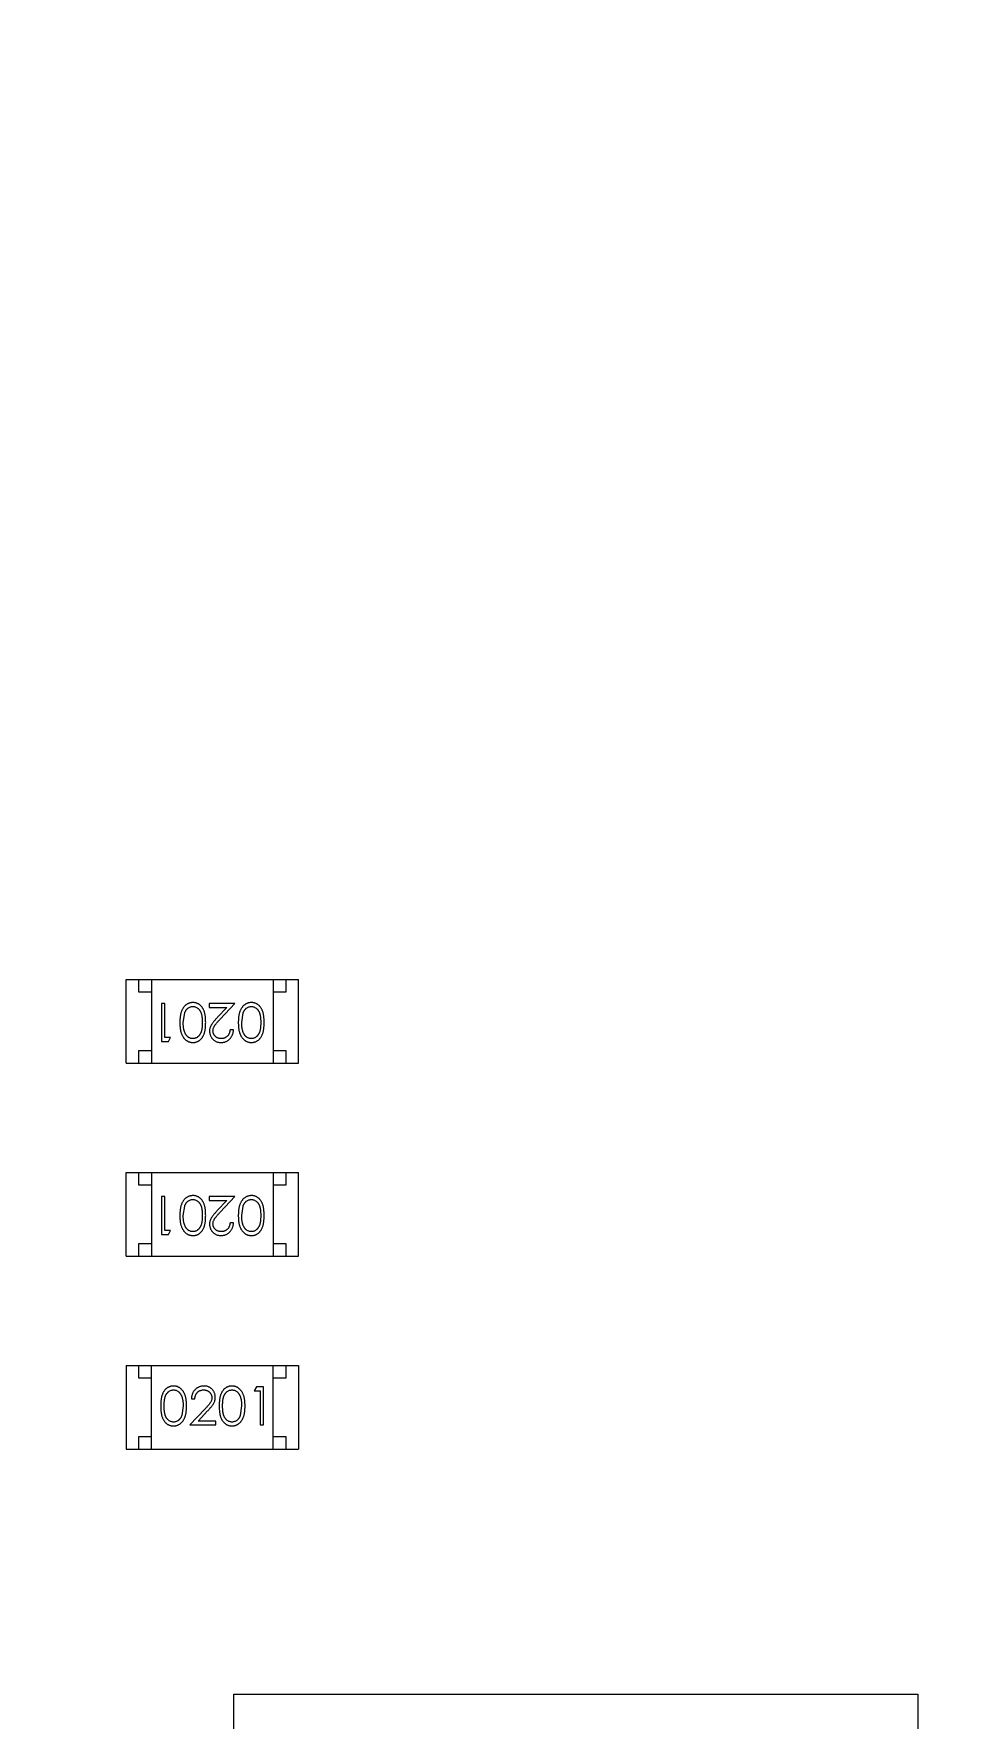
# Model space of a CAD drawing. Header units: inches. Extents: x 398 to 599, y 40 to 151.
# Drawn here: x 546.28 to 549.91, y 97.72 to 104.38 of the extents above; entities that cross this region are included whole.
import ezdxf

# ---------------------------------------------------------------- set-up
doc = ezdxf.new("R2010")
doc.units = ezdxf.units.IN
doc.header["$LTSCALE"] = 1.21
doc.header["$MEASUREMENT"] = 0
doc.layers.get('0').update_dxf_attribs({"linetype": 'CONTINUOUS'})

msp = doc.modelspace()

# ---------------------------------------------------------------- linework, layer by layer
at = {"color": 7, "linetype": 'Continuous'}
for p, q in [((546.6465, 100.3193), (546.6465, 100.6493)), ((546.6465, 100.6493), (547.3265, 100.6493)), ((546.6965, 100.5993), (546.6965, 100.6493)), ((546.7465, 100.5993), (546.6965, 100.5993)), ((546.7465, 100.6493), (546.7465, 100.3193)), ((547.2265, 100.6493), (547.2265, 100.3193)), ((547.2765, 100.5993), (547.2265, 100.5993)), ((547.2765, 100.6493), (547.2765, 100.5993)), ((547.3265, 100.3193), (547.3265, 100.6493)), ((546.7847, 100.5541), (546.7847, 100.4041)), ((546.7981, 100.5541), (546.7847, 100.5541)), ((546.7981, 100.4194), (546.7981, 100.5541)), ((546.9731, 100.5541), (546.9731, 100.5387)), ((547.075, 100.5541), (546.9731, 100.5541)), ((546.9731, 100.5387), (547.0429, 100.5387)), ((547.0429, 100.5387), (547.0054, 100.4986)), ((547.0169, 100.492), (547.075, 100.5541)), ((546.8712, 100.4791), (546.8769, 100.5168)), ((547.102, 100.4791), (547.1076, 100.5168)), ((546.7847, 100.4041), (546.8124, 100.4041)), ((546.8212, 100.4194), (546.7981, 100.4194)), ((546.8124, 100.4041), (546.8212, 100.4194)), ((547.0693, 100.4502), (547.0558, 100.4502)), ((546.6965, 100.3193), (546.6965, 100.3693)), ((546.6965, 100.3693), (546.7465, 100.3693)), ((547.2265, 100.3693), (547.2765, 100.3693)), ((547.2765, 100.3693), (547.2765, 100.3193)), ((546.6465, 100.3193), (547.3265, 100.3193)), ((546.6465, 99.5574), (546.6465, 99.8874)), ((546.6465, 99.8874), (547.3265, 99.8874)), ((546.6965, 99.8374), (546.6965, 99.8874)), ((546.7465, 99.8874), (546.7465, 99.5574)), ((547.2265, 99.8874), (547.2265, 99.5574)), ((547.2765, 99.8874), (547.2765, 99.8374)), ((547.3265, 99.5574), (547.3265, 99.8874)), ((546.7465, 99.8374), (546.6965, 99.8374)), ((547.2765, 99.8374), (547.2265, 99.8374)), ((546.7847, 99.7921), (546.7847, 99.6421)), ((546.7981, 99.7921), (546.7847, 99.7921)), ((546.7981, 99.6575), (546.7981, 99.7921)), ((546.8712, 99.7171), (546.8769, 99.7548)), ((546.9731, 99.7921), (546.9731, 99.7767)), ((547.075, 99.7921), (546.9731, 99.7921)), ((546.9731, 99.7767), (547.0429, 99.7767)), ((547.0429, 99.7767), (547.0054, 99.7366)), ((547.0169, 99.73), (547.075, 99.7921)), ((547.102, 99.7171), (547.1076, 99.7548)), ((547.0693, 99.6882), (547.0558, 99.6882)), ((546.6965, 99.5574), (546.6965, 99.6074)), ((546.6965, 99.6074), (546.7465, 99.6074)), ((546.7847, 99.6421), (546.8124, 99.6421)), ((546.8212, 99.6575), (546.7981, 99.6575)), ((546.8124, 99.6421), (546.8212, 99.6575)), ((547.2265, 99.6074), (547.2765, 99.6074)), ((547.2765, 99.6074), (547.2765, 99.5574)), ((546.6465, 99.5574), (547.3265, 99.5574)), ((546.6463, 99.1252), (546.6463, 98.7952)), ((546.6463, 99.1252), (547.3263, 99.1252)), ((546.6963, 99.0752), (546.6963, 99.1252)), ((546.7463, 99.0752), (546.6963, 99.0752)), ((546.7463, 98.7952), (546.7463, 99.1252)), ((547.2263, 98.7952), (547.2263, 99.1252)), ((547.2763, 99.0752), (547.2263, 99.0752)), ((547.2763, 99.1252), (547.2763, 99.0752)), ((547.3263, 99.1252), (547.3263, 98.7952)), ((547.1604, 99.0405), (547.1516, 99.0251)), ((547.1516, 99.0251), (547.1747, 99.0251)), ((547.1881, 99.0405), (547.1604, 99.0405)), ((547.1747, 99.0251), (547.1747, 98.8905)), ((547.1881, 98.8905), (547.1881, 99.0405)), ((546.8708, 98.9655), (546.8651, 98.9278)), ((546.9559, 98.9526), (546.8977, 98.8905)), ((546.9035, 98.9943), (546.917, 98.9943)), ((546.9299, 98.9059), (546.9674, 98.9459)), ((547.1016, 98.9655), (547.0959, 98.9278)), ((546.8977, 98.8905), (546.9997, 98.8905)), ((546.9997, 98.9059), (546.9299, 98.9059)), ((546.9997, 98.8905), (546.9997, 98.9059)), ((547.1747, 98.8905), (547.1881, 98.8905)), ((546.6963, 98.7952), (546.6963, 98.8452)), ((546.6963, 98.8452), (546.7463, 98.8452)), ((547.2263, 98.8452), (547.2763, 98.8452)), ((547.2763, 98.8452), (547.2763, 98.7952)), ((546.6463, 98.7952), (547.3263, 98.7952)), ((547.0706, 95.1273), (547.0706, 97.8273)), ((547.0706, 97.8273), (549.7706, 97.8273)), ((549.7706, 97.8273), (549.7706, 95.1273))]:
    msp.add_line(p, q, dxfattribs=at)
for radius, start, end in [(23, 281.22586, 258.77532), (22.75, 294.44334, 241.13427)]:
    msp.add_arc((553.751, 92.925), radius, start, end, dxfattribs=at)
for points, knots in [([(546.9095, 100.5579), (546.9083, 100.5579), (546.9059, 100.5579), (546.9024, 100.5574), (546.899, 100.5568), (546.8956, 100.5558), (546.8924, 100.5546), (546.8892, 100.5532), (546.8861, 100.5514), (546.8831, 100.5494), (546.8802, 100.5472), (546.8775, 100.5446), (546.8749, 100.5419), (546.8725, 100.5388), (546.8702, 100.5355), (546.8681, 100.532), (546.8662, 100.5282), (546.8644, 100.5241), (546.8628, 100.5197), (546.8615, 100.515), (546.8603, 100.5099), (546.8594, 100.5044), (546.8587, 100.4986), (546.8581, 100.4924), (546.8578, 100.4859), (546.8578, 100.4814), (546.8577, 100.4791)], [0, 0, 0, 0, 0.033824, 0.067298, 0.10028, 0.133019, 0.165736, 0.198792, 0.232372, 0.266409, 0.301016, 0.336196, 0.371972, 0.408574, 0.446394, 0.485225, 0.525372, 0.567224, 0.611081, 0.65775, 0.70702, 0.759235, 0.814484, 0.873227, 0.934937, 1, 1, 1, 1]), ([(546.8769, 100.5168), (546.8773, 100.5178), (546.878, 100.5199), (546.8794, 100.5228), (546.8808, 100.5255), (546.8824, 100.528), (546.8842, 100.5304), (546.886, 100.5325), (546.888, 100.5344), (546.8908, 100.5367), (546.8945, 100.539), (546.8992, 100.541), (546.9041, 100.5423), (546.9074, 100.5425), (546.9091, 100.5425)], [0, 0, 0, 0, 0.075949, 0.148549, 0.218996, 0.286119, 0.351826, 0.416074, 0.478265, 0.540325, 0.660405, 0.774606, 0.887187, 1, 1, 1, 1]), ([(546.9091, 100.5425), (546.9107, 100.5424), (546.914, 100.5423), (546.9189, 100.541), (546.9236, 100.5389), (546.9274, 100.5365), (546.9302, 100.5342), (546.9323, 100.5323), (546.9342, 100.5301), (546.936, 100.5278), (546.9376, 100.5253), (546.9391, 100.5226), (546.9404, 100.5197), (546.9417, 100.5166), (546.9428, 100.5132), (546.9437, 100.5094), (546.9444, 100.5053), (546.9451, 100.5008), (546.9456, 100.4959), (546.9459, 100.4906), (546.9462, 100.485), (546.9462, 100.4811), (546.9462, 100.4791)], [0, 0, 0, 0, 0.060034, 0.120278, 0.182348, 0.247919, 0.281641, 0.315701, 0.350322, 0.385703, 0.421819, 0.459196, 0.497866, 0.538301, 0.58121, 0.628183, 0.679403, 0.734699, 0.794074, 0.858416, 0.927049, 1, 1, 1, 1]), ([(546.9597, 100.4791), (546.9596, 100.4815), (546.9596, 100.4861), (546.9593, 100.4929), (546.9588, 100.4993), (546.9581, 100.5052), (546.9572, 100.5107), (546.9561, 100.5159), (546.9548, 100.5206), (546.9533, 100.525), (546.9516, 100.5289), (546.9498, 100.5327), (546.9477, 100.5361), (546.9456, 100.5393), (546.9433, 100.5423), (546.9408, 100.545), (546.9381, 100.5475), (546.9353, 100.5497), (546.9324, 100.5516), (546.9294, 100.5533), (546.9263, 100.5547), (546.9231, 100.5559), (546.9198, 100.5568), (546.9165, 100.5574), (546.913, 100.5579), (546.9107, 100.5579), (546.9095, 100.5579)], [0, 0, 0, 0, 0.068113, 0.132564, 0.193427, 0.250218, 0.303569, 0.353576, 0.400235, 0.443586, 0.484619, 0.524292, 0.56238, 0.599049, 0.63494, 0.669782, 0.704009, 0.737842, 0.771098, 0.803896, 0.836415, 0.868639, 0.900715, 0.933378, 0.966213, 1, 1, 1, 1]), ([(547.1403, 100.5579), (547.1391, 100.5579), (547.1367, 100.5579), (547.1332, 100.5574), (547.1298, 100.5568), (547.1264, 100.5558), (547.1232, 100.5546), (547.12, 100.5532), (547.1169, 100.5514), (547.1139, 100.5494), (547.111, 100.5472), (547.1082, 100.5446), (547.1056, 100.5419), (547.1032, 100.5388), (547.101, 100.5355), (547.0989, 100.532), (547.097, 100.5282), (547.0952, 100.5241), (547.0936, 100.5197), (547.0923, 100.515), (547.0911, 100.5099), (547.0901, 100.5044), (547.0894, 100.4986), (547.0889, 100.4924), (547.0886, 100.4859), (547.0885, 100.4814), (547.0885, 100.4791)], [0, 0, 0, 0, 0.033824, 0.067298, 0.10028, 0.133019, 0.165736, 0.198792, 0.232372, 0.266409, 0.301016, 0.336196, 0.371972, 0.408574, 0.446394, 0.485225, 0.525372, 0.567224, 0.611081, 0.65775, 0.70702, 0.759235, 0.814484, 0.873227, 0.934937, 1, 1, 1, 1]), ([(547.1076, 100.5168), (547.108, 100.5178), (547.1088, 100.5199), (547.1101, 100.5228), (547.1116, 100.5255), (547.1132, 100.528), (547.1149, 100.5304), (547.1168, 100.5325), (547.1188, 100.5344), (547.1216, 100.5367), (547.1253, 100.539), (547.13, 100.541), (547.1349, 100.5423), (547.1382, 100.5425), (547.1398, 100.5425)], [0, 0, 0, 0, 0.075949, 0.148549, 0.218996, 0.286119, 0.351826, 0.416074, 0.478265, 0.540325, 0.660405, 0.774606, 0.887187, 1, 1, 1, 1]), ([(547.1398, 100.5425), (547.1415, 100.5424), (547.1448, 100.5423), (547.1497, 100.541), (547.1544, 100.5389), (547.1582, 100.5365), (547.161, 100.5342), (547.1631, 100.5323), (547.165, 100.5301), (547.1667, 100.5278), (547.1684, 100.5253), (547.1698, 100.5226), (547.1712, 100.5197), (547.1724, 100.5166), (547.1735, 100.5132), (547.1744, 100.5094), (547.1752, 100.5053), (547.1759, 100.5008), (547.1763, 100.4959), (547.1767, 100.4906), (547.177, 100.485), (547.177, 100.4811), (547.177, 100.4791)], [0, 0, 0, 0, 0.060034, 0.120278, 0.182348, 0.247919, 0.281641, 0.315701, 0.350322, 0.385703, 0.421819, 0.459196, 0.497866, 0.538301, 0.58121, 0.628183, 0.679403, 0.734699, 0.794074, 0.858416, 0.927049, 1, 1, 1, 1]), ([(547.1904, 100.4791), (547.1904, 100.4815), (547.1904, 100.4861), (547.1901, 100.4929), (547.1896, 100.4993), (547.1889, 100.5052), (547.188, 100.5107), (547.1869, 100.5159), (547.1856, 100.5206), (547.1841, 100.525), (547.1824, 100.5289), (547.1805, 100.5327), (547.1785, 100.5361), (547.1763, 100.5393), (547.174, 100.5423), (547.1716, 100.545), (547.1689, 100.5475), (547.1661, 100.5497), (547.1632, 100.5516), (547.1602, 100.5533), (547.1571, 100.5547), (547.1539, 100.5559), (547.1506, 100.5568), (547.1473, 100.5574), (547.1438, 100.5579), (547.1415, 100.5579), (547.1403, 100.5579)], [0, 0, 0, 0, 0.068113, 0.132564, 0.193427, 0.250218, 0.303569, 0.353576, 0.400235, 0.443586, 0.484619, 0.524292, 0.56238, 0.599049, 0.63494, 0.669782, 0.704009, 0.737842, 0.771098, 0.803896, 0.836415, 0.868639, 0.900715, 0.933378, 0.966213, 1, 1, 1, 1]), ([(546.8577, 100.4791), (546.8578, 100.4768), (546.8578, 100.4723), (546.8581, 100.4658), (546.8586, 100.4596), (546.8594, 100.4537), (546.8604, 100.4482), (546.8615, 100.4431), (546.8629, 100.4384), (546.8645, 100.4339), (546.8663, 100.4299), (546.8682, 100.426), (546.8704, 100.4225), (546.8726, 100.4192), (546.875, 100.4161), (546.8776, 100.4134), (546.8803, 100.4108), (546.8832, 100.4086), (546.8862, 100.4066), (546.8893, 100.4049), (546.8924, 100.4034), (546.8957, 100.4023), (546.899, 100.4013), (546.9024, 100.4007), (546.9059, 100.4003), (546.9083, 100.4002), (546.9095, 100.4002)], [0, 0, 0, 0, 0.065278, 0.127205, 0.186168, 0.241675, 0.294115, 0.343609, 0.390387, 0.434463, 0.476646, 0.517002, 0.555936, 0.593716, 0.630057, 0.665601, 0.700745, 0.734917, 0.768681, 0.802087, 0.834849, 0.867433, 0.900138, 0.932806, 0.966212, 1, 1, 1, 1]), ([(546.9091, 100.4156), (546.9074, 100.4157), (546.9041, 100.4159), (546.8993, 100.4171), (546.8946, 100.4192), (546.8909, 100.4216), (546.888, 100.4239), (546.886, 100.4259), (546.884, 100.4281), (546.8822, 100.4306), (546.8805, 100.4333), (546.879, 100.4362), (546.8775, 100.4394), (546.8762, 100.4428), (546.875, 100.4465), (546.874, 100.4504), (546.8732, 100.4546), (546.8724, 100.459), (546.8719, 100.4637), (546.8714, 100.4686), (546.8713, 100.4737), (546.8712, 100.4773), (546.8712, 100.4791)], [0, 0, 0, 0, 0.059689, 0.119507, 0.181075, 0.246162, 0.279894, 0.314468, 0.350403, 0.387474, 0.426147, 0.466624, 0.508745, 0.553328, 0.600058, 0.649177, 0.700552, 0.754894, 0.811825, 0.871514, 0.934319, 1, 1, 1, 1]), ([(546.9462, 100.4791), (546.9462, 100.4771), (546.9462, 100.4731), (546.9459, 100.4675), (546.9456, 100.4622), (546.9451, 100.4573), (546.9445, 100.4528), (546.9436, 100.4486), (546.9427, 100.4449), (546.9416, 100.4415), (546.9404, 100.4384), (546.939, 100.4354), (546.9375, 100.4327), (546.9359, 100.4302), (546.9342, 100.4279), (546.9323, 100.4258), (546.9303, 100.4238), (546.9274, 100.4216), (546.9236, 100.4192), (546.9189, 100.4171), (546.914, 100.4159), (546.9107, 100.4157), (546.9091, 100.4156)], [0, 0, 0, 0, 0.073302, 0.142286, 0.206253, 0.266017, 0.321612, 0.372532, 0.419497, 0.462398, 0.502825, 0.541489, 0.579034, 0.615143, 0.650298, 0.684912, 0.718701, 0.752189, 0.817245, 0.879117, 0.939613, 1, 1, 1, 1]), ([(546.9095, 100.4002), (546.9107, 100.4002), (546.913, 100.4003), (546.9165, 100.4007), (546.9199, 100.4013), (546.9231, 100.4023), (546.9264, 100.4034), (546.9295, 100.4049), (546.9325, 100.4066), (546.9355, 100.4086), (546.9383, 100.4108), (546.9409, 100.4132), (546.9434, 100.416), (546.9457, 100.4189), (546.9479, 100.4221), (546.9499, 100.4256), (546.9517, 100.4293), (546.9534, 100.4332), (546.9549, 100.4375), (546.9562, 100.4422), (546.9573, 100.4474), (546.9581, 100.4529), (546.9588, 100.4589), (546.9593, 100.4652), (546.9596, 100.4721), (546.9596, 100.4767), (546.9597, 100.4791)], [0, 0, 0, 0, 0.033742, 0.066533, 0.099153, 0.13154, 0.164087, 0.196563, 0.229707, 0.263315, 0.297504, 0.331686, 0.366482, 0.4021, 0.438958, 0.476748, 0.515985, 0.556589, 0.599519, 0.645765, 0.695487, 0.748721, 0.805687, 0.866754, 0.931405, 1, 1, 1, 1]), ([(547.0054, 100.4986), (547.004, 100.4971), (547.0012, 100.4941), (546.9972, 100.4898), (546.9937, 100.4856), (546.9905, 100.4818), (546.9876, 100.4781), (546.9852, 100.4747), (546.9831, 100.4716), (546.9807, 100.4678), (546.9784, 100.463), (546.9765, 100.4571), (546.9753, 100.451), (546.9751, 100.4469), (546.975, 100.4448)], [0, 0, 0, 0, 0.09953, 0.192079, 0.277712, 0.357454, 0.429648, 0.495771, 0.555538, 0.608657, 0.707578, 0.804328, 0.901298, 1, 1, 1, 1]), ([(546.9885, 100.446), (546.9886, 100.4476), (546.9887, 100.4509), (546.9897, 100.4557), (546.9914, 100.4603), (546.9934, 100.4641), (546.9955, 100.4672), (546.9973, 100.4699), (546.9997, 100.4729), (547.0023, 100.4761), (547.0054, 100.4797), (547.0089, 100.4835), (547.0127, 100.4877), (547.0155, 100.4905), (547.0169, 100.492)], [0, 0, 0, 0, 0.088014, 0.174976, 0.2638, 0.355443, 0.406413, 0.465519, 0.533076, 0.609353, 0.693899, 0.787171, 0.889197, 1, 1, 1, 1]), ([(547.0885, 100.4791), (547.0885, 100.4768), (547.0886, 100.4723), (547.0889, 100.4658), (547.0894, 100.4596), (547.0902, 100.4537), (547.0911, 100.4482), (547.0923, 100.4431), (547.0937, 100.4384), (547.0953, 100.4339), (547.0971, 100.4299), (547.099, 100.426), (547.1011, 100.4225), (547.1034, 100.4192), (547.1058, 100.4161), (547.1084, 100.4134), (547.1111, 100.4108), (547.114, 100.4086), (547.1169, 100.4066), (547.12, 100.4049), (547.1232, 100.4034), (547.1265, 100.4023), (547.1298, 100.4013), (547.1332, 100.4007), (547.1367, 100.4003), (547.1391, 100.4002), (547.1403, 100.4002)], [0, 0, 0, 0, 0.065278, 0.127205, 0.186168, 0.241675, 0.294115, 0.343609, 0.390387, 0.434463, 0.476646, 0.517002, 0.555936, 0.593716, 0.630057, 0.665601, 0.700745, 0.734917, 0.768681, 0.802087, 0.834849, 0.867433, 0.900138, 0.932806, 0.966212, 1, 1, 1, 1]), ([(547.1398, 100.4156), (547.1382, 100.4157), (547.1349, 100.4159), (547.1301, 100.4171), (547.1254, 100.4192), (547.1216, 100.4216), (547.1188, 100.4239), (547.1167, 100.4259), (547.1148, 100.4281), (547.113, 100.4306), (547.1113, 100.4333), (547.1097, 100.4362), (547.1083, 100.4394), (547.107, 100.4428), (547.1058, 100.4465), (547.1047, 100.4504), (547.1039, 100.4546), (547.1032, 100.459), (547.1027, 100.4637), (547.1022, 100.4686), (547.102, 100.4737), (547.102, 100.4773), (547.102, 100.4791)], [0, 0, 0, 0, 0.059689, 0.119507, 0.181075, 0.246162, 0.279894, 0.314468, 0.350403, 0.387474, 0.426147, 0.466624, 0.508745, 0.553328, 0.600058, 0.649177, 0.700552, 0.754894, 0.811825, 0.871514, 0.934319, 1, 1, 1, 1]), ([(547.177, 100.4791), (547.177, 100.4771), (547.177, 100.4731), (547.1767, 100.4675), (547.1764, 100.4622), (547.1758, 100.4573), (547.1752, 100.4528), (547.1744, 100.4486), (547.1735, 100.4449), (547.1724, 100.4415), (547.1712, 100.4384), (547.1698, 100.4354), (547.1683, 100.4327), (547.1667, 100.4302), (547.1649, 100.4279), (547.163, 100.4258), (547.161, 100.4238), (547.1582, 100.4216), (547.1544, 100.4192), (547.1497, 100.4171), (547.1448, 100.4159), (547.1415, 100.4157), (547.1398, 100.4156)], [0, 0, 0, 0, 0.073302, 0.142286, 0.206253, 0.266017, 0.321612, 0.372532, 0.419497, 0.462398, 0.502825, 0.541489, 0.579034, 0.615143, 0.650298, 0.684912, 0.718701, 0.752189, 0.817245, 0.879117, 0.939613, 1, 1, 1, 1]), ([(547.1403, 100.4002), (547.1415, 100.4002), (547.1438, 100.4003), (547.1473, 100.4007), (547.1506, 100.4013), (547.1539, 100.4023), (547.1571, 100.4034), (547.1602, 100.4049), (547.1633, 100.4066), (547.1662, 100.4086), (547.169, 100.4108), (547.1717, 100.4132), (547.1742, 100.416), (547.1765, 100.4189), (547.1786, 100.4221), (547.1807, 100.4256), (547.1825, 100.4293), (547.1842, 100.4332), (547.1856, 100.4375), (547.1869, 100.4422), (547.188, 100.4474), (547.1889, 100.4529), (547.1896, 100.4589), (547.1901, 100.4652), (547.1904, 100.4721), (547.1904, 100.4767), (547.1904, 100.4791)], [0, 0, 0, 0, 0.033742, 0.066533, 0.099153, 0.13154, 0.164087, 0.196563, 0.229707, 0.263315, 0.297504, 0.331686, 0.366482, 0.4021, 0.438958, 0.476748, 0.515985, 0.556589, 0.599519, 0.645765, 0.695487, 0.748721, 0.805687, 0.866754, 0.931405, 1, 1, 1, 1]), ([(546.975, 100.4448), (546.9751, 100.4433), (546.9752, 100.4404), (546.9758, 100.4361), (546.9768, 100.4319), (546.9781, 100.4279), (546.9799, 100.4241), (546.9821, 100.4204), (546.9846, 100.4168), (546.9875, 100.4135), (546.9907, 100.4103), (546.9943, 100.4077), (546.998, 100.4053), (547.002, 100.4034), (547.0063, 100.402), (547.0108, 100.401), (547.0155, 100.4003), (547.0187, 100.4003), (547.0204, 100.4002)], [0, 0, 0, 0, 0.06271, 0.123347, 0.183401, 0.242828, 0.302097, 0.36242, 0.423725, 0.487032, 0.550491, 0.612709, 0.674265, 0.73617, 0.799211, 0.863483, 0.930525, 1, 1, 1, 1]), ([(547.0211, 100.4156), (547.0199, 100.4156), (547.0177, 100.4157), (547.0145, 100.4161), (547.0114, 100.4168), (547.0084, 100.4178), (547.0056, 100.4191), (547.0029, 100.4206), (547.0003, 100.4225), (546.9979, 100.4246), (546.9957, 100.4268), (546.9938, 100.4293), (546.9922, 100.4318), (546.9908, 100.4344), (546.9898, 100.4372), (546.9891, 100.44), (546.9886, 100.443), (546.9885, 100.445), (546.9885, 100.446)], [0, 0, 0, 0, 0.068027, 0.133505, 0.19695, 0.26027, 0.322741, 0.384982, 0.448465, 0.513424, 0.578224, 0.640011, 0.700094, 0.760067, 0.819012, 0.877878, 0.938035, 1, 1, 1, 1]), ([(547.0204, 100.4002), (547.022, 100.4003), (547.0253, 100.4003), (547.0302, 100.401), (547.0348, 100.4021), (547.0392, 100.4036), (547.0434, 100.4057), (547.0474, 100.4081), (547.0513, 100.4109), (547.0548, 100.4142), (547.0581, 100.4178), (547.061, 100.4217), (547.0634, 100.4259), (547.0654, 100.4303), (547.0671, 100.4349), (547.0682, 100.4398), (547.069, 100.4449), (547.0692, 100.4484), (547.0693, 100.4502)], [0, 0, 0, 0, 0.06445, 0.126725, 0.187421, 0.247417, 0.306749, 0.366595, 0.427749, 0.490235, 0.553031, 0.614805, 0.676505, 0.738096, 0.801021, 0.864897, 0.931209, 1, 1, 1, 1]), ([(547.0558, 100.4502), (547.0557, 100.4489), (547.0554, 100.4463), (547.0547, 100.4425), (547.0538, 100.439), (547.0525, 100.4356), (547.051, 100.4325), (547.0493, 100.4297), (547.0473, 100.427), (547.045, 100.4247), (547.0425, 100.4225), (547.0399, 100.4207), (547.0372, 100.4191), (547.0342, 100.4178), (547.0311, 100.4168), (547.0279, 100.4161), (547.0245, 100.4157), (547.0222, 100.4156), (547.0211, 100.4156)], [0, 0, 0, 0, 0.073648, 0.143686, 0.210962, 0.275557, 0.338064, 0.399311, 0.4594, 0.51934, 0.579024, 0.637809, 0.695959, 0.754122, 0.813113, 0.873453, 0.935561, 1, 1, 1, 1]), ([(546.9095, 99.7959), (546.9083, 99.7959), (546.9059, 99.7959), (546.9024, 99.7954), (546.899, 99.7948), (546.8956, 99.7938), (546.8924, 99.7926), (546.8892, 99.7912), (546.8861, 99.7894), (546.8831, 99.7874), (546.8802, 99.7852), (546.8775, 99.7827), (546.8749, 99.7799), (546.8725, 99.7768), (546.8702, 99.7735), (546.8681, 99.77), (546.8662, 99.7662), (546.8644, 99.7621), (546.8628, 99.7577), (546.8615, 99.753), (546.8603, 99.7479), (546.8594, 99.7424), (546.8587, 99.7366), (546.8581, 99.7304), (546.8578, 99.7239), (546.8578, 99.7194), (546.8577, 99.7171)], [0, 0, 0, 0, 0.033824, 0.067298, 0.10028, 0.133019, 0.165736, 0.198792, 0.232372, 0.266409, 0.301016, 0.336196, 0.371972, 0.408574, 0.446394, 0.485225, 0.525372, 0.567224, 0.611081, 0.65775, 0.70702, 0.759235, 0.814484, 0.873227, 0.934937, 1, 1, 1, 1]), ([(546.8769, 99.7548), (546.8773, 99.7558), (546.878, 99.7579), (546.8794, 99.7608), (546.8808, 99.7635), (546.8824, 99.7661), (546.8842, 99.7684), (546.886, 99.7705), (546.888, 99.7724), (546.8908, 99.7747), (546.8945, 99.777), (546.8992, 99.779), (546.9041, 99.7803), (546.9074, 99.7805), (546.9091, 99.7805)], [0, 0, 0, 0, 0.075949, 0.148549, 0.218996, 0.286119, 0.351826, 0.416074, 0.478265, 0.540325, 0.660405, 0.774606, 0.887187, 1, 1, 1, 1]), ([(546.9091, 99.7805), (546.9107, 99.7805), (546.914, 99.7803), (546.9189, 99.779), (546.9236, 99.7769), (546.9274, 99.7745), (546.9302, 99.7722), (546.9323, 99.7703), (546.9342, 99.7682), (546.936, 99.7658), (546.9376, 99.7633), (546.9391, 99.7606), (546.9404, 99.7577), (546.9417, 99.7546), (546.9428, 99.7512), (546.9437, 99.7474), (546.9444, 99.7433), (546.9451, 99.7388), (546.9456, 99.7339), (546.9459, 99.7286), (546.9462, 99.723), (546.9462, 99.7191), (546.9462, 99.7171)], [0, 0, 0, 0, 0.060034, 0.120278, 0.182348, 0.247919, 0.281641, 0.315701, 0.350322, 0.385703, 0.421819, 0.459196, 0.497866, 0.538301, 0.58121, 0.628183, 0.679403, 0.734699, 0.794074, 0.858416, 0.927049, 1, 1, 1, 1]), ([(546.9597, 99.7171), (546.9596, 99.7195), (546.9596, 99.7242), (546.9593, 99.7309), (546.9588, 99.7373), (546.9581, 99.7432), (546.9572, 99.7488), (546.9561, 99.7539), (546.9548, 99.7586), (546.9533, 99.763), (546.9516, 99.767), (546.9498, 99.7707), (546.9477, 99.7741), (546.9456, 99.7773), (546.9433, 99.7803), (546.9408, 99.7831), (546.9381, 99.7855), (546.9353, 99.7877), (546.9324, 99.7896), (546.9294, 99.7913), (546.9263, 99.7928), (546.9231, 99.7939), (546.9198, 99.7948), (546.9165, 99.7955), (546.913, 99.7959), (546.9107, 99.7959), (546.9095, 99.7959)], [0, 0, 0, 0, 0.068113, 0.132564, 0.193427, 0.250218, 0.303569, 0.353576, 0.400235, 0.443586, 0.484619, 0.524292, 0.56238, 0.599049, 0.63494, 0.669782, 0.704009, 0.737842, 0.771098, 0.803896, 0.836415, 0.868639, 0.900715, 0.933378, 0.966213, 1, 1, 1, 1]), ([(547.0054, 99.7366), (547.004, 99.7351), (547.0012, 99.7321), (546.9972, 99.7278), (546.9937, 99.7236), (546.9905, 99.7198), (546.9876, 99.7161), (546.9852, 99.7127), (546.9831, 99.7096), (546.9807, 99.7058), (546.9784, 99.701), (546.9765, 99.6951), (546.9753, 99.689), (546.9751, 99.6849), (546.975, 99.6828)], [0, 0, 0, 0, 0.09953, 0.192079, 0.277712, 0.357454, 0.429648, 0.495771, 0.555538, 0.608657, 0.707578, 0.804328, 0.901298, 1, 1, 1, 1]), ([(547.1403, 99.7959), (547.1391, 99.7959), (547.1367, 99.7959), (547.1332, 99.7954), (547.1298, 99.7948), (547.1264, 99.7938), (547.1232, 99.7926), (547.12, 99.7912), (547.1169, 99.7894), (547.1139, 99.7874), (547.111, 99.7852), (547.1082, 99.7827), (547.1056, 99.7799), (547.1032, 99.7768), (547.101, 99.7735), (547.0989, 99.77), (547.097, 99.7662), (547.0952, 99.7621), (547.0936, 99.7577), (547.0923, 99.753), (547.0911, 99.7479), (547.0901, 99.7424), (547.0894, 99.7366), (547.0889, 99.7304), (547.0886, 99.7239), (547.0885, 99.7194), (547.0885, 99.7171)], [0, 0, 0, 0, 0.033824, 0.067298, 0.10028, 0.133019, 0.165736, 0.198792, 0.232372, 0.266409, 0.301016, 0.336196, 0.371972, 0.408574, 0.446394, 0.485225, 0.525372, 0.567224, 0.611081, 0.65775, 0.70702, 0.759235, 0.814484, 0.873227, 0.934937, 1, 1, 1, 1]), ([(547.1076, 99.7548), (547.108, 99.7558), (547.1088, 99.7579), (547.1101, 99.7608), (547.1116, 99.7635), (547.1132, 99.7661), (547.1149, 99.7684), (547.1168, 99.7705), (547.1188, 99.7724), (547.1216, 99.7747), (547.1253, 99.777), (547.13, 99.779), (547.1349, 99.7803), (547.1382, 99.7805), (547.1398, 99.7805)], [0, 0, 0, 0, 0.075949, 0.148549, 0.218996, 0.286119, 0.351826, 0.416074, 0.478265, 0.540325, 0.660405, 0.774606, 0.887187, 1, 1, 1, 1]), ([(547.1398, 99.7805), (547.1415, 99.7805), (547.1448, 99.7803), (547.1497, 99.779), (547.1544, 99.7769), (547.1582, 99.7745), (547.161, 99.7722), (547.1631, 99.7703), (547.165, 99.7682), (547.1667, 99.7658), (547.1684, 99.7633), (547.1698, 99.7606), (547.1712, 99.7577), (547.1724, 99.7546), (547.1735, 99.7512), (547.1744, 99.7474), (547.1752, 99.7433), (547.1759, 99.7388), (547.1763, 99.7339), (547.1767, 99.7286), (547.177, 99.723), (547.177, 99.7191), (547.177, 99.7171)], [0, 0, 0, 0, 0.060034, 0.120278, 0.182348, 0.247919, 0.281641, 0.315701, 0.350322, 0.385703, 0.421819, 0.459196, 0.497866, 0.538301, 0.58121, 0.628183, 0.679403, 0.734699, 0.794074, 0.858416, 0.927049, 1, 1, 1, 1]), ([(547.1904, 99.7171), (547.1904, 99.7195), (547.1904, 99.7242), (547.1901, 99.7309), (547.1896, 99.7373), (547.1889, 99.7432), (547.188, 99.7488), (547.1869, 99.7539), (547.1856, 99.7586), (547.1841, 99.763), (547.1824, 99.767), (547.1805, 99.7707), (547.1785, 99.7741), (547.1763, 99.7773), (547.174, 99.7803), (547.1716, 99.7831), (547.1689, 99.7855), (547.1661, 99.7877), (547.1632, 99.7896), (547.1602, 99.7913), (547.1571, 99.7928), (547.1539, 99.7939), (547.1506, 99.7948), (547.1473, 99.7955), (547.1438, 99.7959), (547.1415, 99.7959), (547.1403, 99.7959)], [0, 0, 0, 0, 0.068113, 0.132564, 0.193427, 0.250218, 0.303569, 0.353576, 0.400235, 0.443586, 0.484619, 0.524292, 0.56238, 0.599049, 0.63494, 0.669782, 0.704009, 0.737842, 0.771098, 0.803896, 0.836415, 0.868639, 0.900715, 0.933378, 0.966213, 1, 1, 1, 1]), ([(546.8577, 99.7171), (546.8578, 99.7148), (546.8578, 99.7103), (546.8581, 99.7038), (546.8586, 99.6976), (546.8594, 99.6917), (546.8604, 99.6862), (546.8615, 99.6811), (546.8629, 99.6764), (546.8645, 99.6719), (546.8663, 99.6679), (546.8682, 99.664), (546.8704, 99.6605), (546.8726, 99.6572), (546.875, 99.6541), (546.8776, 99.6514), (546.8803, 99.6488), (546.8832, 99.6466), (546.8862, 99.6446), (546.8893, 99.6429), (546.8924, 99.6415), (546.8957, 99.6403), (546.899, 99.6394), (546.9024, 99.6387), (546.9059, 99.6383), (546.9083, 99.6382), (546.9095, 99.6382)], [0, 0, 0, 0, 0.065278, 0.127205, 0.186168, 0.241675, 0.294115, 0.343609, 0.390387, 0.434463, 0.476646, 0.517002, 0.555936, 0.593716, 0.630057, 0.665601, 0.700745, 0.734917, 0.768681, 0.802087, 0.834849, 0.867433, 0.900138, 0.932806, 0.966212, 1, 1, 1, 1]), ([(546.9091, 99.6536), (546.9074, 99.6537), (546.9041, 99.6539), (546.8993, 99.6551), (546.8946, 99.6573), (546.8909, 99.6596), (546.888, 99.6619), (546.886, 99.6639), (546.884, 99.6661), (546.8822, 99.6686), (546.8805, 99.6713), (546.879, 99.6742), (546.8775, 99.6774), (546.8762, 99.6808), (546.875, 99.6845), (546.874, 99.6884), (546.8732, 99.6926), (546.8724, 99.697), (546.8719, 99.7017), (546.8714, 99.7066), (546.8713, 99.7117), (546.8712, 99.7153), (546.8712, 99.7171)], [0, 0, 0, 0, 0.059689, 0.119507, 0.181075, 0.246162, 0.279894, 0.314468, 0.350403, 0.387474, 0.426147, 0.466624, 0.508745, 0.553328, 0.600058, 0.649177, 0.700552, 0.754894, 0.811825, 0.871514, 0.934319, 1, 1, 1, 1]), ([(546.9462, 99.7171), (546.9462, 99.7151), (546.9462, 99.7111), (546.9459, 99.7055), (546.9456, 99.7002), (546.9451, 99.6953), (546.9445, 99.6908), (546.9436, 99.6866), (546.9427, 99.6829), (546.9416, 99.6795), (546.9404, 99.6764), (546.939, 99.6735), (546.9375, 99.6708), (546.9359, 99.6682), (546.9342, 99.6659), (546.9323, 99.6638), (546.9303, 99.6618), (546.9274, 99.6596), (546.9236, 99.6572), (546.9189, 99.6551), (546.914, 99.6539), (546.9107, 99.6537), (546.9091, 99.6536)], [0, 0, 0, 0, 0.073302, 0.142286, 0.206253, 0.266017, 0.321612, 0.372532, 0.419497, 0.462398, 0.502825, 0.541489, 0.579034, 0.615143, 0.650298, 0.684912, 0.718701, 0.752189, 0.817245, 0.879117, 0.939613, 1, 1, 1, 1]), ([(546.9095, 99.6382), (546.9107, 99.6382), (546.913, 99.6383), (546.9165, 99.6387), (546.9199, 99.6393), (546.9231, 99.6403), (546.9264, 99.6414), (546.9295, 99.6429), (546.9325, 99.6446), (546.9355, 99.6466), (546.9383, 99.6488), (546.9409, 99.6512), (546.9434, 99.654), (546.9457, 99.6569), (546.9479, 99.6601), (546.9499, 99.6636), (546.9517, 99.6673), (546.9534, 99.6712), (546.9549, 99.6756), (546.9562, 99.6803), (546.9573, 99.6854), (546.9581, 99.6909), (546.9588, 99.6969), (546.9593, 99.7033), (546.9596, 99.7101), (546.9596, 99.7147), (546.9597, 99.7171)], [0, 0, 0, 0, 0.033742, 0.066533, 0.099153, 0.13154, 0.164087, 0.196563, 0.229707, 0.263315, 0.297504, 0.331686, 0.366482, 0.4021, 0.438958, 0.476748, 0.515985, 0.556589, 0.599519, 0.645765, 0.695487, 0.748721, 0.805687, 0.866754, 0.931405, 1, 1, 1, 1]), ([(546.975, 99.6828), (546.9751, 99.6813), (546.9752, 99.6784), (546.9758, 99.6741), (546.9768, 99.67), (546.9781, 99.6659), (546.9799, 99.6621), (546.9821, 99.6584), (546.9846, 99.6548), (546.9875, 99.6515), (546.9907, 99.6483), (546.9943, 99.6457), (546.998, 99.6434), (547.002, 99.6414), (547.0063, 99.64), (547.0108, 99.639), (547.0155, 99.6383), (547.0187, 99.6383), (547.0204, 99.6382)], [0, 0, 0, 0, 0.06271, 0.123347, 0.183401, 0.242828, 0.302097, 0.36242, 0.423725, 0.487032, 0.550491, 0.612709, 0.674265, 0.73617, 0.799211, 0.863483, 0.930525, 1, 1, 1, 1]), ([(546.9885, 99.684), (546.9886, 99.6856), (546.9887, 99.6889), (546.9897, 99.6937), (546.9914, 99.6983), (546.9934, 99.7021), (546.9955, 99.7052), (546.9973, 99.7079), (546.9997, 99.7109), (547.0023, 99.7141), (547.0054, 99.7177), (547.0089, 99.7215), (547.0127, 99.7257), (547.0155, 99.7285), (547.0169, 99.73)], [0, 0, 0, 0, 0.088014, 0.174976, 0.2638, 0.355443, 0.406413, 0.465519, 0.533076, 0.609353, 0.693899, 0.787171, 0.889197, 1, 1, 1, 1]), ([(547.0211, 99.6536), (547.0199, 99.6536), (547.0177, 99.6537), (547.0145, 99.6541), (547.0114, 99.6548), (547.0084, 99.6558), (547.0056, 99.6571), (547.0029, 99.6586), (547.0003, 99.6605), (546.9979, 99.6626), (546.9957, 99.6648), (546.9938, 99.6673), (546.9922, 99.6698), (546.9908, 99.6724), (546.9898, 99.6752), (546.9891, 99.678), (546.9886, 99.681), (546.9885, 99.683), (546.9885, 99.684)], [0, 0, 0, 0, 0.068027, 0.133505, 0.19695, 0.26027, 0.322741, 0.384982, 0.448465, 0.513424, 0.578224, 0.640011, 0.700094, 0.760067, 0.819012, 0.877878, 0.938035, 1, 1, 1, 1]), ([(547.0204, 99.6382), (547.022, 99.6383), (547.0253, 99.6383), (547.0302, 99.639), (547.0348, 99.6401), (547.0392, 99.6416), (547.0434, 99.6437), (547.0474, 99.6461), (547.0513, 99.6489), (547.0548, 99.6522), (547.0581, 99.6559), (547.061, 99.6598), (547.0634, 99.6639), (547.0654, 99.6683), (547.0671, 99.6729), (547.0682, 99.6778), (547.069, 99.6829), (547.0692, 99.6864), (547.0693, 99.6882)], [0, 0, 0, 0, 0.06445, 0.126725, 0.187421, 0.247417, 0.306749, 0.366595, 0.427749, 0.490235, 0.553031, 0.614805, 0.676505, 0.738096, 0.801021, 0.864897, 0.931209, 1, 1, 1, 1]), ([(547.0558, 99.6882), (547.0557, 99.6869), (547.0554, 99.6843), (547.0547, 99.6805), (547.0538, 99.677), (547.0525, 99.6736), (547.051, 99.6706), (547.0493, 99.6677), (547.0473, 99.665), (547.045, 99.6627), (547.0425, 99.6606), (547.0399, 99.6587), (547.0372, 99.6571), (547.0342, 99.6558), (547.0311, 99.6548), (547.0279, 99.6541), (547.0245, 99.6537), (547.0222, 99.6536), (547.0211, 99.6536)], [0, 0, 0, 0, 0.073648, 0.143686, 0.210962, 0.275557, 0.338064, 0.399311, 0.4594, 0.51934, 0.579024, 0.637809, 0.695959, 0.754122, 0.813113, 0.873453, 0.935561, 1, 1, 1, 1]), ([(547.0885, 99.7171), (547.0885, 99.7148), (547.0886, 99.7103), (547.0889, 99.7038), (547.0894, 99.6976), (547.0902, 99.6917), (547.0911, 99.6862), (547.0923, 99.6811), (547.0937, 99.6764), (547.0953, 99.6719), (547.0971, 99.6679), (547.099, 99.664), (547.1011, 99.6605), (547.1034, 99.6572), (547.1058, 99.6541), (547.1084, 99.6514), (547.1111, 99.6488), (547.114, 99.6466), (547.1169, 99.6446), (547.12, 99.6429), (547.1232, 99.6415), (547.1265, 99.6403), (547.1298, 99.6394), (547.1332, 99.6387), (547.1367, 99.6383), (547.1391, 99.6382), (547.1403, 99.6382)], [0, 0, 0, 0, 0.065278, 0.127205, 0.186168, 0.241675, 0.294115, 0.343609, 0.390387, 0.434463, 0.476646, 0.517002, 0.555936, 0.593716, 0.630057, 0.665601, 0.700745, 0.734917, 0.768681, 0.802087, 0.834849, 0.867433, 0.900138, 0.932806, 0.966212, 1, 1, 1, 1]), ([(547.1398, 99.6536), (547.1382, 99.6537), (547.1349, 99.6539), (547.1301, 99.6551), (547.1254, 99.6573), (547.1216, 99.6596), (547.1188, 99.6619), (547.1167, 99.6639), (547.1148, 99.6661), (547.113, 99.6686), (547.1113, 99.6713), (547.1097, 99.6742), (547.1083, 99.6774), (547.107, 99.6808), (547.1058, 99.6845), (547.1047, 99.6884), (547.1039, 99.6926), (547.1032, 99.697), (547.1027, 99.7017), (547.1022, 99.7066), (547.102, 99.7117), (547.102, 99.7153), (547.102, 99.7171)], [0, 0, 0, 0, 0.059689, 0.119507, 0.181075, 0.246162, 0.279894, 0.314468, 0.350403, 0.387474, 0.426147, 0.466624, 0.508745, 0.553328, 0.600058, 0.649177, 0.700552, 0.754894, 0.811825, 0.871514, 0.934319, 1, 1, 1, 1]), ([(547.177, 99.7171), (547.177, 99.7151), (547.177, 99.7111), (547.1767, 99.7055), (547.1764, 99.7002), (547.1758, 99.6953), (547.1752, 99.6908), (547.1744, 99.6866), (547.1735, 99.6829), (547.1724, 99.6795), (547.1712, 99.6764), (547.1698, 99.6735), (547.1683, 99.6708), (547.1667, 99.6682), (547.1649, 99.6659), (547.163, 99.6638), (547.161, 99.6618), (547.1582, 99.6596), (547.1544, 99.6572), (547.1497, 99.6551), (547.1448, 99.6539), (547.1415, 99.6537), (547.1398, 99.6536)], [0, 0, 0, 0, 0.073302, 0.142286, 0.206253, 0.266017, 0.321612, 0.372532, 0.419497, 0.462398, 0.502825, 0.541489, 0.579034, 0.615143, 0.650298, 0.684912, 0.718701, 0.752189, 0.817245, 0.879117, 0.939613, 1, 1, 1, 1]), ([(547.1403, 99.6382), (547.1415, 99.6382), (547.1438, 99.6383), (547.1473, 99.6387), (547.1506, 99.6393), (547.1539, 99.6403), (547.1571, 99.6414), (547.1602, 99.6429), (547.1633, 99.6446), (547.1662, 99.6466), (547.169, 99.6488), (547.1717, 99.6512), (547.1742, 99.654), (547.1765, 99.6569), (547.1786, 99.6601), (547.1807, 99.6636), (547.1825, 99.6673), (547.1842, 99.6712), (547.1856, 99.6756), (547.1869, 99.6803), (547.188, 99.6854), (547.1889, 99.6909), (547.1896, 99.6969), (547.1901, 99.7033), (547.1904, 99.7101), (547.1904, 99.7147), (547.1904, 99.7171)], [0, 0, 0, 0, 0.033742, 0.066533, 0.099153, 0.13154, 0.164087, 0.196563, 0.229707, 0.263315, 0.297504, 0.331686, 0.366482, 0.4021, 0.438958, 0.476748, 0.515985, 0.556589, 0.599519, 0.645765, 0.695487, 0.748721, 0.805687, 0.866754, 0.931405, 1, 1, 1, 1]), ([(546.8325, 99.0443), (546.8313, 99.0443), (546.829, 99.0443), (546.8255, 99.0439), (546.8222, 99.0432), (546.8189, 99.0422), (546.8157, 99.0411), (546.8125, 99.0396), (546.8095, 99.0379), (546.8065, 99.036), (546.8037, 99.0337), (546.8011, 99.0313), (546.7986, 99.0286), (546.7963, 99.0256), (546.7941, 99.0224), (546.7921, 99.019), (546.7903, 99.0153), (546.7886, 99.0113), (546.7871, 99.007), (546.7859, 99.0023), (546.7847, 98.9972), (546.7839, 98.9916), (546.7832, 98.9857), (546.7827, 98.9793), (546.7824, 98.9725), (546.7824, 98.9678), (546.7823, 98.9654)], [0, 0, 0, 0, 0.033742, 0.066533, 0.099153, 0.13154, 0.164087, 0.196563, 0.229707, 0.263315, 0.297504, 0.331686, 0.366482, 0.4021, 0.438958, 0.476748, 0.515985, 0.556589, 0.599519, 0.645765, 0.695487, 0.748721, 0.805687, 0.866754, 0.931405, 1, 1, 1, 1]), ([(546.7958, 98.9655), (546.7958, 98.9675), (546.7958, 98.9714), (546.7961, 98.9771), (546.7964, 98.9823), (546.7969, 98.9872), (546.7975, 98.9918), (546.7984, 98.9959), (546.7993, 98.9997), (546.8004, 99.0031), (546.8016, 99.0062), (546.803, 99.0091), (546.8045, 99.0118), (546.8061, 99.0143), (546.8078, 99.0166), (546.8097, 99.0188), (546.8118, 99.0207), (546.8146, 99.0229), (546.8184, 99.0253), (546.8231, 99.0274), (546.828, 99.0287), (546.8313, 99.0288), (546.8329, 99.0289)], [0, 0, 0, 0, 0.073302, 0.142286, 0.206253, 0.266017, 0.321612, 0.372532, 0.419497, 0.462398, 0.502825, 0.541489, 0.579034, 0.615143, 0.650298, 0.684912, 0.718701, 0.752189, 0.817245, 0.879117, 0.939613, 1, 1, 1, 1]), ([(546.8843, 98.9654), (546.8842, 98.9677), (546.8842, 98.9722), (546.8839, 98.9788), (546.8834, 98.985), (546.8826, 98.9908), (546.8817, 98.9963), (546.8805, 99.0014), (546.8791, 99.0062), (546.8775, 99.0106), (546.8757, 99.0147), (546.8738, 99.0185), (546.8716, 99.0221), (546.8694, 99.0254), (546.867, 99.0284), (546.8644, 99.0312), (546.8617, 99.0337), (546.8588, 99.0359), (546.8559, 99.0379), (546.8528, 99.0396), (546.8496, 99.0411), (546.8463, 99.0423), (546.843, 99.0432), (546.8396, 99.0439), (546.8361, 99.0443), (546.8337, 99.0443), (546.8325, 99.0443)], [0, 0, 0, 0, 0.065278, 0.127205, 0.186168, 0.241675, 0.294115, 0.343609, 0.390387, 0.434463, 0.476646, 0.517002, 0.555936, 0.593716, 0.630057, 0.665601, 0.700745, 0.734917, 0.768681, 0.802087, 0.834849, 0.867433, 0.900138, 0.932806, 0.966212, 1, 1, 1, 1]), ([(546.8329, 99.0289), (546.8346, 99.0288), (546.8379, 99.0287), (546.8427, 99.0274), (546.8474, 99.0253), (546.8511, 99.023), (546.854, 99.0207), (546.856, 99.0187), (546.858, 99.0164), (546.8598, 99.014), (546.8615, 99.0112), (546.863, 99.0083), (546.8645, 99.0051), (546.8658, 99.0017), (546.867, 98.998), (546.8681, 98.9941), (546.8689, 98.9899), (546.8696, 98.9855), (546.8701, 98.9809), (546.8706, 98.976), (546.8707, 98.9708), (546.8708, 98.9673), (546.8708, 98.9655)], [0, 0, 0, 0, 0.059689, 0.119507, 0.181075, 0.246162, 0.279894, 0.314468, 0.350403, 0.387474, 0.426147, 0.466624, 0.508745, 0.553328, 0.600058, 0.649177, 0.700552, 0.754894, 0.811825, 0.871514, 0.934319, 1, 1, 1, 1]), ([(546.9524, 99.0443), (546.9507, 99.0443), (546.9475, 99.0442), (546.9426, 99.0435), (546.938, 99.0424), (546.9336, 99.0409), (546.9294, 99.0389), (546.9253, 99.0365), (546.9215, 99.0336), (546.918, 99.0303), (546.9147, 99.0267), (546.9118, 99.0228), (546.9094, 99.0186), (546.9074, 99.0142), (546.9057, 99.0096), (546.9046, 99.0047), (546.9038, 98.9996), (546.9036, 98.9961), (546.9035, 98.9943)], [0, 0, 0, 0, 0.06445, 0.126725, 0.187421, 0.247417, 0.306749, 0.366595, 0.427749, 0.490235, 0.553031, 0.614805, 0.676505, 0.738096, 0.801021, 0.864897, 0.931209, 1, 1, 1, 1]), ([(546.917, 98.9943), (546.9171, 98.9957), (546.9173, 98.9983), (546.9181, 99.002), (546.919, 99.0056), (546.9203, 99.0089), (546.9218, 99.012), (546.9235, 99.0149), (546.9255, 99.0175), (546.9278, 99.0199), (546.9302, 99.022), (546.9328, 99.0239), (546.9356, 99.0254), (546.9386, 99.0267), (546.9416, 99.0277), (546.9449, 99.0284), (546.9483, 99.0288), (546.9506, 99.0289), (546.9517, 99.0289)], [0, 0, 0, 0, 0.073648, 0.143686, 0.210962, 0.275557, 0.338064, 0.399311, 0.4594, 0.51934, 0.579024, 0.637809, 0.695959, 0.754122, 0.813113, 0.873453, 0.935561, 1, 1, 1, 1]), ([(546.9517, 99.0289), (546.9529, 99.0289), (546.9551, 99.0288), (546.9583, 99.0284), (546.9614, 99.0277), (546.9644, 99.0267), (546.9672, 99.0255), (546.9699, 99.0239), (546.9724, 99.0221), (546.9749, 99.02), (546.9771, 99.0177), (546.979, 99.0153), (546.9806, 99.0128), (546.982, 99.0101), (546.983, 99.0074), (546.9837, 99.0045), (546.9842, 99.0016), (546.9842, 98.9996), (546.9843, 98.9985)], [0, 0, 0, 0, 0.068027, 0.133505, 0.19695, 0.26027, 0.322741, 0.384982, 0.448465, 0.513424, 0.578224, 0.640011, 0.700094, 0.760067, 0.819012, 0.877878, 0.938035, 1, 1, 1, 1]), ([(546.9977, 98.9997), (546.9977, 99.0012), (546.9976, 99.0041), (546.997, 99.0084), (546.996, 99.0126), (546.9947, 99.0166), (546.9929, 99.0205), (546.9907, 99.0242), (546.9882, 99.0277), (546.9852, 99.0311), (546.982, 99.0342), (546.9785, 99.0369), (546.9747, 99.0392), (546.9708, 99.0411), (546.9665, 99.0425), (546.962, 99.0436), (546.9573, 99.0442), (546.9541, 99.0443), (546.9524, 99.0443)], [0, 0, 0, 0, 0.06271, 0.123347, 0.183401, 0.242828, 0.302097, 0.36242, 0.423725, 0.487032, 0.550491, 0.612709, 0.674265, 0.73617, 0.799211, 0.863483, 0.930525, 1, 1, 1, 1]), ([(546.9843, 98.9985), (546.9842, 98.9969), (546.9841, 98.9937), (546.983, 98.9889), (546.9813, 98.9842), (546.9794, 98.9804), (546.9773, 98.9773), (546.9754, 98.9746), (546.9731, 98.9717), (546.9704, 98.9684), (546.9673, 98.9649), (546.9639, 98.961), (546.96, 98.9569), (546.9573, 98.954), (546.9559, 98.9526)], [0, 0, 0, 0, 0.088014, 0.174976, 0.2638, 0.355443, 0.406413, 0.465519, 0.533076, 0.609353, 0.693899, 0.787171, 0.889197, 1, 1, 1, 1]), ([(546.9674, 98.9459), (546.9688, 98.9475), (546.9716, 98.9504), (546.9755, 98.9548), (546.9791, 98.9589), (546.9823, 98.9628), (546.9851, 98.9664), (546.9876, 98.9698), (546.9897, 98.9729), (546.992, 98.9768), (546.9944, 98.9815), (546.9963, 98.9874), (546.9975, 98.9935), (546.9977, 98.9976), (546.9977, 98.9997)], [0, 0, 0, 0, 0.09953, 0.192079, 0.277712, 0.357454, 0.429648, 0.495771, 0.555538, 0.608657, 0.707578, 0.804328, 0.901298, 1, 1, 1, 1]), ([(547.0633, 99.0443), (547.0621, 99.0443), (547.0598, 99.0443), (547.0563, 99.0439), (547.0529, 99.0432), (547.0496, 99.0422), (547.0464, 99.0411), (547.0433, 99.0396), (547.0403, 99.0379), (547.0373, 99.036), (547.0345, 99.0337), (547.0318, 99.0313), (547.0294, 99.0286), (547.0271, 99.0256), (547.0249, 99.0224), (547.0229, 99.019), (547.0211, 99.0153), (547.0194, 99.0113), (547.0179, 99.007), (547.0166, 99.0023), (547.0155, 98.9972), (547.0147, 98.9916), (547.014, 98.9857), (547.0135, 98.9793), (547.0132, 98.9725), (547.0131, 98.9678), (547.0131, 98.9654)], [0, 0, 0, 0, 0.033742, 0.066533, 0.099153, 0.13154, 0.164087, 0.196563, 0.229707, 0.263315, 0.297504, 0.331686, 0.366482, 0.4021, 0.438958, 0.476748, 0.515985, 0.556589, 0.599519, 0.645765, 0.695487, 0.748721, 0.805687, 0.866754, 0.931405, 1, 1, 1, 1]), ([(547.0266, 98.9655), (547.0266, 98.9675), (547.0266, 98.9714), (547.0269, 98.9771), (547.0272, 98.9823), (547.0277, 98.9872), (547.0283, 98.9918), (547.0291, 98.9959), (547.03, 98.9997), (547.0311, 99.0031), (547.0324, 99.0062), (547.0337, 99.0091), (547.0352, 99.0118), (547.0369, 99.0143), (547.0386, 99.0166), (547.0405, 99.0188), (547.0425, 99.0207), (547.0454, 99.0229), (547.0491, 99.0253), (547.0538, 99.0274), (547.0587, 99.0287), (547.0621, 99.0288), (547.0637, 99.0289)], [0, 0, 0, 0, 0.073302, 0.142286, 0.206253, 0.266017, 0.321612, 0.372532, 0.419497, 0.462398, 0.502825, 0.541489, 0.579034, 0.615143, 0.650298, 0.684912, 0.718701, 0.752189, 0.817245, 0.879117, 0.939613, 1, 1, 1, 1]), ([(547.115, 98.9654), (547.115, 98.9677), (547.115, 98.9722), (547.1147, 98.9788), (547.1141, 98.985), (547.1134, 98.9908), (547.1124, 98.9963), (547.1113, 99.0014), (547.1099, 99.0062), (547.1083, 99.0106), (547.1064, 99.0147), (547.1045, 99.0185), (547.1024, 99.0221), (547.1002, 99.0254), (547.0978, 99.0284), (547.0952, 99.0312), (547.0925, 99.0337), (547.0896, 99.0359), (547.0866, 99.0379), (547.0835, 99.0396), (547.0804, 99.0411), (547.0771, 99.0423), (547.0738, 99.0432), (547.0703, 99.0439), (547.0668, 99.0443), (547.0645, 99.0443), (547.0633, 99.0443)], [0, 0, 0, 0, 0.065278, 0.127205, 0.186168, 0.241675, 0.294115, 0.343609, 0.390387, 0.434463, 0.476646, 0.517002, 0.555936, 0.593716, 0.630057, 0.665601, 0.700745, 0.734917, 0.768681, 0.802087, 0.834849, 0.867433, 0.900138, 0.932806, 0.966212, 1, 1, 1, 1]), ([(547.0637, 99.0289), (547.0654, 99.0288), (547.0686, 99.0287), (547.0735, 99.0274), (547.0782, 99.0253), (547.0819, 99.023), (547.0848, 99.0207), (547.0868, 99.0187), (547.0888, 99.0164), (547.0906, 99.014), (547.0923, 99.0112), (547.0938, 99.0083), (547.0953, 99.0051), (547.0966, 99.0017), (547.0977, 98.998), (547.0988, 98.9941), (547.0996, 98.9899), (547.1004, 98.9855), (547.1009, 98.9809), (547.1013, 98.976), (547.1015, 98.9708), (547.1016, 98.9673), (547.1016, 98.9655)], [0, 0, 0, 0, 0.059689, 0.119507, 0.181075, 0.246162, 0.279894, 0.314468, 0.350403, 0.387474, 0.426147, 0.466624, 0.508745, 0.553328, 0.600058, 0.649177, 0.700552, 0.754894, 0.811825, 0.871514, 0.934319, 1, 1, 1, 1]), ([(546.7823, 98.9654), (546.7824, 98.963), (546.7824, 98.9584), (546.7827, 98.9516), (546.7832, 98.9453), (546.7839, 98.9393), (546.7848, 98.9338), (546.7859, 98.9286), (546.7872, 98.9239), (546.7887, 98.9196), (546.7904, 98.9156), (546.7923, 98.9119), (546.7943, 98.9084), (546.7965, 98.9052), (546.7988, 98.9022), (546.8012, 98.8995), (546.8039, 98.8971), (546.8067, 98.8949), (546.8096, 98.8929), (546.8126, 98.8913), (546.8157, 98.8898), (546.8189, 98.8887), (546.8222, 98.8878), (546.8255, 98.8871), (546.829, 98.8867), (546.8313, 98.8866), (546.8325, 98.8866)], [0, 0, 0, 0, 0.068113, 0.132564, 0.193427, 0.250218, 0.303569, 0.353576, 0.400235, 0.443586, 0.484619, 0.524292, 0.56238, 0.599049, 0.63494, 0.669782, 0.704009, 0.737842, 0.771098, 0.803896, 0.836415, 0.868639, 0.900715, 0.933378, 0.966213, 1, 1, 1, 1]), ([(546.8329, 98.902), (546.8313, 98.9021), (546.828, 98.9023), (546.8231, 98.9036), (546.8184, 98.9056), (546.8146, 98.908), (546.8118, 98.9103), (546.8097, 98.9122), (546.8078, 98.9144), (546.806, 98.9167), (546.8044, 98.9192), (546.8029, 98.9219), (546.8016, 98.9248), (546.8003, 98.9279), (546.7993, 98.9313), (546.7983, 98.9351), (546.7976, 98.9393), (546.7969, 98.9438), (546.7964, 98.9487), (546.7961, 98.9539), (546.7958, 98.9596), (546.7958, 98.9635), (546.7958, 98.9655)], [0, 0, 0, 0, 0.060034, 0.120278, 0.182348, 0.247919, 0.281641, 0.315701, 0.350322, 0.385703, 0.421819, 0.459196, 0.497866, 0.538301, 0.58121, 0.628183, 0.679403, 0.734699, 0.794074, 0.858416, 0.927049, 1, 1, 1, 1]), ([(546.8325, 98.8866), (546.8337, 98.8866), (546.8361, 98.8867), (546.8396, 98.8871), (546.843, 98.8878), (546.8464, 98.8887), (546.8496, 98.8899), (546.8528, 98.8914), (546.8559, 98.8931), (546.8589, 98.8951), (546.8618, 98.8974), (546.8645, 98.8999), (546.8671, 98.9027), (546.8695, 98.9057), (546.8718, 98.909), (546.8739, 98.9126), (546.8758, 98.9164), (546.8776, 98.9205), (546.8792, 98.9248), (546.8805, 98.9296), (546.8817, 98.9347), (546.8827, 98.9401), (546.8834, 98.9459), (546.8839, 98.9521), (546.8842, 98.9587), (546.8842, 98.9631), (546.8843, 98.9654)], [0, 0, 0, 0, 0.033824, 0.067298, 0.10028, 0.133019, 0.165736, 0.198792, 0.232372, 0.266409, 0.301016, 0.336196, 0.371972, 0.408574, 0.446394, 0.485225, 0.525372, 0.567224, 0.611081, 0.65775, 0.70702, 0.759235, 0.814484, 0.873227, 0.934937, 1, 1, 1, 1]), ([(547.0131, 98.9654), (547.0131, 98.963), (547.0132, 98.9584), (547.0135, 98.9516), (547.014, 98.9453), (547.0147, 98.9393), (547.0156, 98.9338), (547.0166, 98.9286), (547.018, 98.9239), (547.0195, 98.9196), (547.0212, 98.9156), (547.023, 98.9119), (547.025, 98.9084), (547.0272, 98.9052), (547.0295, 98.9022), (547.032, 98.8995), (547.0347, 98.8971), (547.0374, 98.8949), (547.0404, 98.8929), (547.0434, 98.8913), (547.0465, 98.8898), (547.0497, 98.8887), (547.0529, 98.8878), (547.0563, 98.8871), (547.0598, 98.8867), (547.0621, 98.8866), (547.0633, 98.8866)], [0, 0, 0, 0, 0.068113, 0.132564, 0.193427, 0.250218, 0.303569, 0.353576, 0.400235, 0.443586, 0.484619, 0.524292, 0.56238, 0.599049, 0.63494, 0.669782, 0.704009, 0.737842, 0.771098, 0.803896, 0.836415, 0.868639, 0.900715, 0.933378, 0.966213, 1, 1, 1, 1]), ([(547.0637, 98.902), (547.0621, 98.9021), (547.0588, 98.9023), (547.0539, 98.9036), (547.0491, 98.9056), (547.0454, 98.908), (547.0425, 98.9103), (547.0405, 98.9122), (547.0386, 98.9144), (547.0368, 98.9167), (547.0352, 98.9192), (547.0337, 98.9219), (547.0324, 98.9248), (547.0311, 98.9279), (547.03, 98.9313), (547.0291, 98.9351), (547.0283, 98.9393), (547.0277, 98.9438), (547.0272, 98.9487), (547.0269, 98.9539), (547.0266, 98.9596), (547.0266, 98.9635), (547.0266, 98.9655)], [0, 0, 0, 0, 0.060034, 0.120278, 0.182348, 0.247919, 0.281641, 0.315701, 0.350322, 0.385703, 0.421819, 0.459196, 0.497866, 0.538301, 0.58121, 0.628183, 0.679403, 0.734699, 0.794074, 0.858416, 0.927049, 1, 1, 1, 1]), ([(547.0633, 98.8866), (547.0645, 98.8866), (547.0668, 98.8867), (547.0703, 98.8871), (547.0738, 98.8878), (547.0771, 98.8887), (547.0804, 98.8899), (547.0836, 98.8914), (547.0867, 98.8931), (547.0897, 98.8951), (547.0926, 98.8974), (547.0953, 98.8999), (547.0979, 98.9027), (547.1003, 98.9057), (547.1026, 98.909), (547.1046, 98.9126), (547.1066, 98.9164), (547.1083, 98.9205), (547.11, 98.9248), (547.1113, 98.9296), (547.1125, 98.9347), (547.1134, 98.9401), (547.1141, 98.9459), (547.1147, 98.9521), (547.115, 98.9587), (547.115, 98.9631), (547.115, 98.9654)], [0, 0, 0, 0, 0.033824, 0.067298, 0.10028, 0.133019, 0.165736, 0.198792, 0.232372, 0.266409, 0.301016, 0.336196, 0.371972, 0.408574, 0.446394, 0.485225, 0.525372, 0.567224, 0.611081, 0.65775, 0.70702, 0.759235, 0.814484, 0.873227, 0.934937, 1, 1, 1, 1]), ([(546.8651, 98.9278), (546.8647, 98.9267), (546.864, 98.9247), (546.8627, 98.9217), (546.8612, 98.919), (546.8596, 98.9165), (546.8578, 98.9142), (546.856, 98.912), (546.854, 98.9101), (546.8512, 98.9079), (546.8475, 98.9055), (546.8428, 98.9035), (546.8379, 98.9022), (546.8346, 98.9021), (546.8329, 98.902)], [0, 0, 0, 0, 0.075949, 0.148549, 0.218996, 0.286119, 0.351826, 0.416074, 0.478265, 0.540325, 0.660405, 0.774606, 0.887187, 1, 1, 1, 1]), ([(547.0959, 98.9278), (547.0955, 98.9267), (547.0948, 98.9247), (547.0934, 98.9217), (547.092, 98.919), (547.0904, 98.9165), (547.0886, 98.9142), (547.0868, 98.912), (547.0847, 98.9101), (547.0819, 98.9079), (547.0783, 98.9055), (547.0735, 98.9035), (547.0687, 98.9022), (547.0654, 98.9021), (547.0637, 98.902)], [0, 0, 0, 0, 0.075949, 0.148549, 0.218996, 0.286119, 0.351826, 0.416074, 0.478265, 0.540325, 0.660405, 0.774606, 0.887187, 1, 1, 1, 1])]:
    msp.add_open_spline(points, degree=3, knots=knots, dxfattribs=at)

doc.saveas('drawing.dxf')
